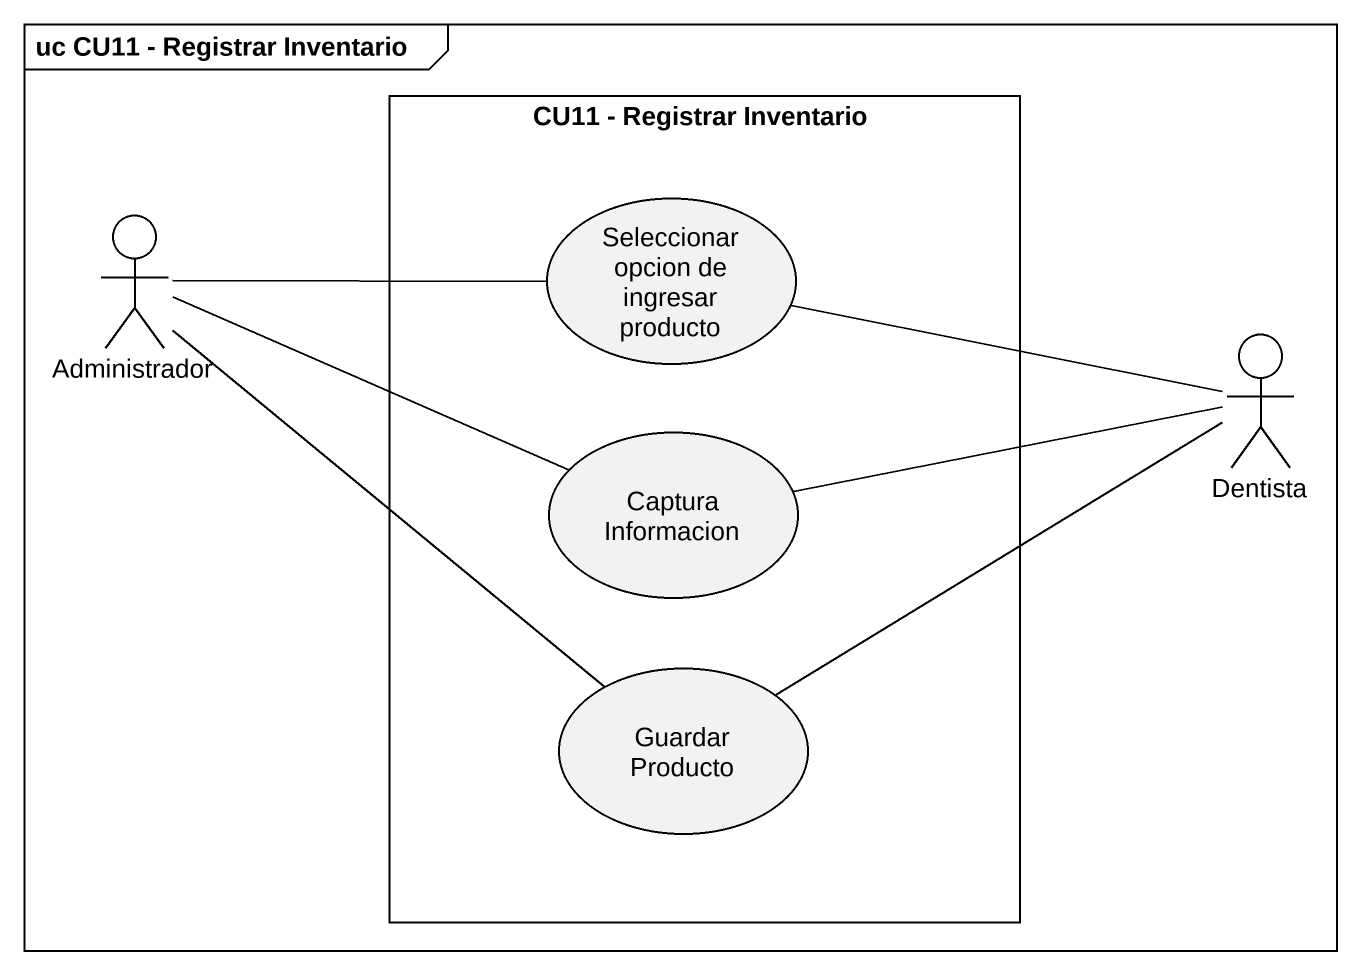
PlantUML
@startuml
mainframe uc CU11 - Registrar Inventario
rectangle "CU11 - Registrar Inventario" as CU11_Registrar_Inventario {
  usecase "Seleccionar opcion de ingresar producto" as Seleccionar_opcion_de
  usecase "Captura Informacion" as Captura_Informacion
  usecase "Guardar Producto" as Guardar_Producto
}
actor Administrador
actor Dentista
Administrador -right- Seleccionar_opcion_de
Administrador -right- Captura_Informacion
Administrador -- Guardar_Producto
Dentista -left- Seleccionar_opcion_de
Dentista -left- Captura_Informacion
Dentista -left- Guardar_Producto
@enduml
